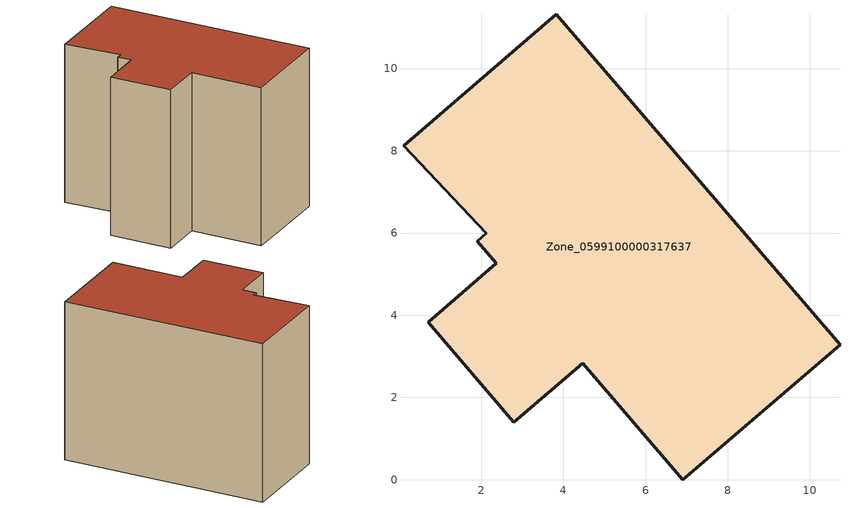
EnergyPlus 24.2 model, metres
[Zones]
Zone_0599100000317637
 floor ground (C_G): 3.83,11.32 10.73,3.29 6.9,0 4.47,2.83 2.8,1.4 0.71,3.83 2.37,5.26 1.9,5.8 2.12,5.99 0.11,8.13 z0.2
 wall outside (C_F): 2.8,1.4 4.47,2.83 6.9,0 10.73,3.29 3.83,11.32 0.11,8.13 2.12,5.99 1.9,5.8 2.37,5.26 0.71,3.83 2.8,1.4 z0.2:8.5
 roof outside (C_R): 3.83,11.32 0.11,8.13 2.12,5.99 1.9,5.8 2.37,5.26 0.71,3.83 2.8,1.4 4.47,2.83 6.9,0 10.73,3.29 z8.5
[BUILDING]
Pand.0599100000317637: North Axis=0; Terrain=City; Loads Convergence Tolerance Value=0.04; Temperature Convergence Tolerance Value=0.4; Solar Distribution=FullExterior; Maximum Number of Warmup Days=25; Minimum Number of Warmup Days=1
[Site:Location]
Rotterdam.The.Hague.AP_ZH_NLD Design_Conditions: Latitude=51.96; Longitude=4.45; Time Zone=1; Elevation=-4.5
[SITE:GROUNDTEMPERATURE:BUILDINGSURFACE]
18, 18, 18, 18, 18, 18, 18, 18, 18, 18, 18, 18
[MATERIAL] Thermal Absorptance=0.9; Solar Absorptance=0.7; Visible Absorptance=0.7
Name | Roughness | Thickness | Conductivity | Density | Specific Heat
G.TC.1975-1991 | MediumSmooth | 0.15 | 0.288461 | 540 | 1210
F.TC.1975-1991 | Rough | 0.3 | 0.230769 | 1920 | 840
R.TC.1975-1991 | MediumRough | 0.2 | 0.153846 | 1500 | 1000
[CONSTRUCTION]
C_G: G.TC.1975-1991
C_F: F.TC.1975-1991
C_R: R.TC.1975-1991
[ZONE]
Zone_0599100000317637: Type=1; Multiplier=1; Ceiling Height=Autocalculate; Volume=Autocalculate; Floor Area=autocalculate; Part of Total Floor Area=Yes
[ZONEINFILTRATION:DESIGNFLOWRATE]
Infil_Zone_0599100000317637: Zone or ZoneList or Space or SpaceList=Zone_0599100000317637; Schedule=AlwaysOn; Design Flow Rate Calculation Method=Flow/Area; Flow Rate per Floor Area=0.003; Constant Term Coefficient=1; Temperature Term Coefficient=0; Velocity Term Coefficient=0; Velocity Squared Term Coefficient=0
[HVACTEMPLATE:ZONE:IDEALLOADSAIRSYSTEM]
Zone_0599100000317637: Maximum Heating Supply Air Temperature=50; Minimum Cooling Supply Air Temperature=13; Maximum Heating Supply Air Humidity Ratio=0.0156; Minimum Cooling Supply Air Humidity Ratio=0.0077; Heating Limit=NoLimit; Cooling Limit=NoLimit; Dehumidification Control Type=ConstantSensibleHeatRatio; Cooling Sensible Heat Ratio=0.7; Dehumidification Setpoint=60; Humidification Control Type=None; Humidification Setpoint=30; Outdoor Air Method=None; Outdoor Air Flow Rate per Person=0.00944; Outdoor Air Flow Rate per Zone Floor Area=0; Outdoor Air Flow Rate per Zone=0; Demand Controlled Ventilation Type=None; Outdoor Air Economizer Type=NoEconomizer; Heat Recovery Type=None; Sensible Heat Recovery Effectiveness=0.7; Latent Heat Recovery Effectiveness=0.65
[ZONECONTROL:THERMOSTAT]
ThermostatControl_Zone_0599100000317637: Zone or ZoneList=Zone_0599100000317637; Control Type Schedule=DualSetpointControlType; Control 1=Thermostat_Zone_0599100000317637; Temperature Difference Between Cutout And Setpoint=0
[THERMOSTATSETPOINT:DUALSETPOINT]
Thermostat_Zone_0599100000317637: Heating Setpoint Temperature Schedule=HeatingSetpoint_Zone_0599100000317637; Cooling Setpoint Temperature Schedule=CoolingSetpoint_Zone_0599100000317637
[SCHEDULE:COMPACT]
HeatingSetpoint_Zone_0599100000317637: Through: 12/31, For: AllDays, Until: 24:00, 21
CoolingSetpoint_Zone_0599100000317637: Through: 12/31, For: AllDays, Until: 24:00, 24
DualSetpointControlType: Through: 12/31, For: AllDays, Until: 24:00, 4
AlwaysOn: Through: 12/31, For: AllDays, Until: 24:00, 1
